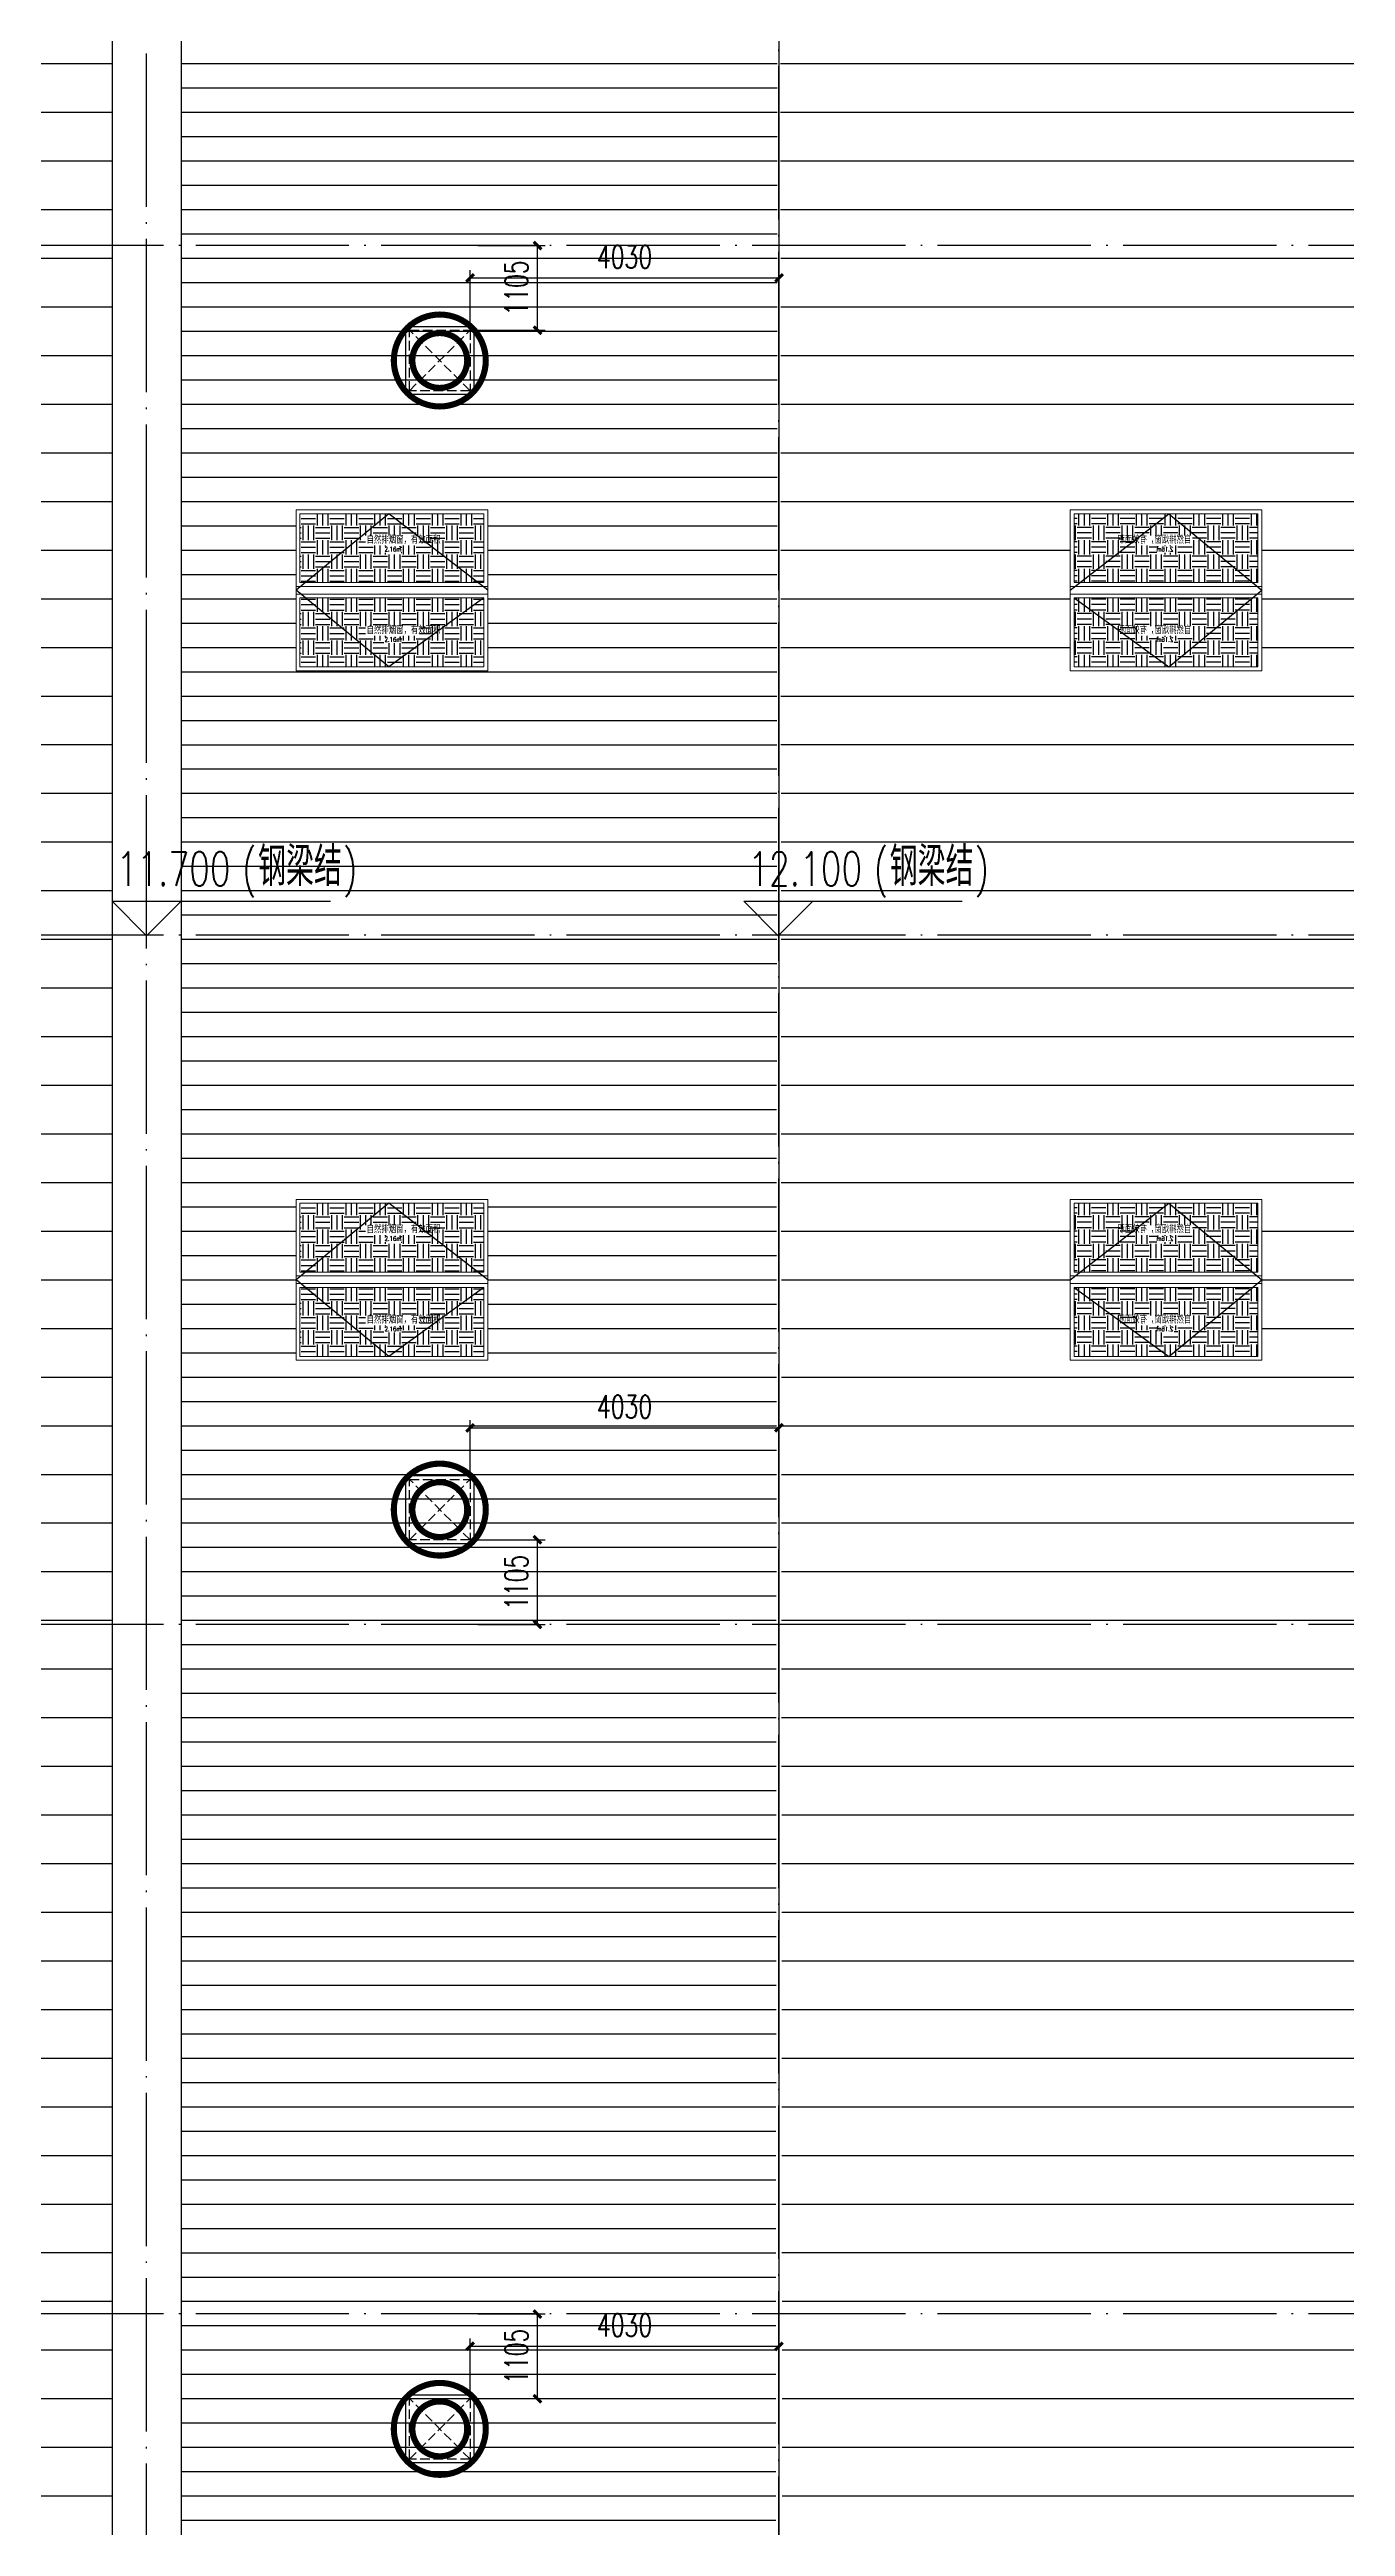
# Model space of a CAD drawing. Extents: x -555607 to 460190, y 498714 to 1664455.
# Drawn here: x 271779 to 288687, y 766046 to 798379 of the extents above; entities that cross this region are included whole.
import ezdxf

# ---------------------------------------------------------------- set-up
doc = ezdxf.new("R2010")
doc.units = 0
doc.header["$LTSCALE"] = 1000
doc.header["$MEASUREMENT"] = 0
for name, pattern in [('DASH', [0.35, 0.25, -0.1]), ('DOTE', [2.42, 2, -0.2, 0.02, -0.2]), ('HIDDEN', [9.525, 6.35, -3.175])]:
    doc.linetypes.add(name, pattern=pattern)
doc.layers.get('Defpoints').update_dxf_attribs({"color": 210})
for name, color, linetype in [('A-AXIS-DOTE', 14, 'DOTE'), ('A-AXIS-DP', 126, 'Continuous'), ('A-AXIS-SYMB', 3, 'Continuous'), ('A-HATCH-2', 251, 'Continuous'), ('A-LIN-V', 9, 'Continuous'), ('A-SFCE', 30, 'Continuous'), ('A-WINDOW', 8, 'Continuous'), ('SPACE', 7, 'Continuous'), ('SPACE_HATCH', 8, 'Continuous'), ('参考线', 8, 'Continuous'), ('外框', 1, 'HIDDEN'), ('暖通', 7, 'Continuous')]:
    doc.layers.add(name, color=color, linetype=linetype)
doc.layers.add('成型线', color=3, linetype='Continuous', lineweight=18)
doc.styles.add('_TCH_DIM', font='SIMPLEX', dxfattribs={"bigfont": 'GBCBIG'})
doc.styles.add('_TCH_DIM_T3', font='SIMPLEX', dxfattribs={"width": 0.705882, "bigfont": 'GBCBIG'})
doc.styles.add('_TCH_SPACE', font='SIMPLEX', dxfattribs={"height": 5, "bigfont": 'GBCBIG'})
doc.dimstyles.new('_TCH_ARCH&&100', dxfattribs={"dimtxt": 297.5, "dimasz": 100, "dimexe": 100, "dimexo": 100, "dimgap": 126.25, "dimtad": 1, "dimdec": 0, "dimzin": 0, "dimdsep": 46, "dimtxsty": '_TCH_DIM_T3', "dimblk": 'ARCHTICK', "dimcen": 0.09, "dimclrt": 7, "dimazin": 2, "dimtfac": 1, "dimtdec": 0, "dimtix": 1, "dimtmove": 2, "dimatfit": 3, "dimfxl": 100, "dimtolj": 1, "dimtzin": 0, "dimarcsym": 0})
pattern_1 = [(180, (0, 0), (-6e-14, -635), [])]
pattern_2 = [(0, (0, 0), (187.5, 187.5), [187.5, -187.5]), (0, (0, 70.31), (187.5, 187.5), [187.5, -187.5]), (0, (0, 140.62), (187.5, 187.5), [187.5, -187.5]), (90, (23.44, 164.06), (-187.5, 187.5), [187.5, -187.5]), (90, (93.75, 164.06), (-187.5, 187.5), [187.5, -187.5]), (90, (164.06, 164.06), (-187.5, 187.5), [187.5, -187.5])]

# ---------------------------------------------------------------- blocks, each defined once
blk = doc.blocks.new('44')
blk.add_wipeout([(277446, 745270), (279946, 745270), (279946, 747370), (277446, 747370)]).dxf.layer = '参考线'
at = {"layer": 'SPACE_HATCH'}
h = blk.add_hatch(dxfattribs=at)
h.set_pattern_fill('土壤', color=250, scale=50, style=0)
h.set_pattern_definition(pattern_2)
h.paths.add_polyline_path([(277496, 746420), (279896, 746420), (279896, 747320), (277496, 747320)])
h.paths.add_polyline_path([(278352, 746904), (279057, 746904), (279057, 747034), (278352, 747034)])
h.paths.add_polyline_path([(278591, 746811), (278817, 746811), (278817, 746895), (278591, 746895)])
h = blk.add_hatch(dxfattribs=at)
h.set_pattern_fill('土壤', color=250, scale=50, style=0)
h.set_pattern_definition(pattern_2)
h.paths.add_polyline_path([(277496, 746220), (279896, 746220), (279896, 745320), (277496, 745320)])
h.paths.add_polyline_path([(278352, 745724), (279057, 745724), (279057, 745854), (278352, 745854)])
h.paths.add_polyline_path([(278591, 745631), (278817, 745631), (278817, 745715), (278591, 745715)])
at = {"layer": '外框', "color": 250}
for points in [[(279946, 746320), (278658, 747320), (277446, 746320)], [(279896, 746220), (278658, 745320), (277446, 746320)]]:
    blk.add_lwpolyline(points, dxfattribs=at)
at = {"layer": '成型线', "color": 8}
for p, q in [((279946, 745270), (279946, 747370)), ((277446, 746370), (279946, 746370)), ((277446, 746270), (279946, 746270)), ((277496, 746420), (279896, 746420)), ((277496, 746220), (279896, 746220))]:
    blk.add_line(p, q, dxfattribs=at)
for points in [[(279946, 745270), (277446, 745270), (277446, 747370), (279946, 747370)], [(277496, 746420), (277496, 747320), (279896, 747320), (279896, 746420)], [(279896, 746220), (279896, 745320), (277496, 745320), (277496, 746220)]]:
    blk.add_lwpolyline(points, dxfattribs=at)
at = {"layer": 'SPACE', "color": 250, "style": '_TCH_SPACE'}
for p in [(278365, 746930), (278365, 745750)]:
    blk.add_text('自然排烟窗，有效面积', height=96.5, dxfattribs=at).set_placement(p)
at = {"layer": 'SPACE', "color": 250, "style": '_TCH_SPACE', "width": 0.705882}
for s, height, p in [('2.16m', 59.5, (278600, 746828)), ('2', 29.8, (278792, 746863)), ('2.16m', 59.5, (278600, 745648)), ('2', 29.8, (278792, 745683))]:
    blk.add_text(s, height=height, dxfattribs=at).set_placement(p)
blk = doc.blocks.new('nr3453464')
at = {"layer": 'A-LIN-V'}
blk.add_blockref('44', (14050, 72000), dxfattribs=at)
at = {"layer": 'A-LIN-V', "xscale": -0.9999999999999998}
blk.add_blockref('44', (581542, 72000), dxfattribs=at)
blk = doc.blocks.new('242343243')
at = {"layer": 'A-WINDOW'}
for p in [(-16500, -27000), (-16500, -36000)]:
    blk.add_blockref('nr3453464', p, dxfattribs=at)
blk = doc.blocks.new('fengji')
at = {"layer": '暖通', "color": 7, "linetype": 'DASH', "ltscale": 0.5}
for p, q in [((-395, 395), (395, -395)), ((395, 395), (-395, -395))]:
    blk.add_line(p, q, dxfattribs=at)
at = {"layer": '暖通', "color": 7, "const_width": 79.8}
for points in [[(0, -600, -1), (0, 600, -1)], [(0, -600, 1), (0, 600, 1)]]:
    blk.add_lwpolyline(points, format="xyb", dxfattribs=at)
at = {"layer": '暖通', "color": 7, "ltscale": 0.5}
blk.add_lwpolyline([(-445, 445), (445, 445), (445, -445), (-445, -445)], close=True, dxfattribs=at)
at = {"layer": '暖通', "color": 7, "linetype": 'DASH', "const_width": 79.8}
for points in [[(0, -358, -1), (0, 358, -1)], [(0, -358, 1), (0, 358, 1)]]:
    blk.add_lwpolyline(points, format="xyb", dxfattribs=at)
at = {"layer": '暖通', "color": 7, "linetype": 'DASH', "ltscale": 0.5}
blk.add_lwpolyline([(-395, 395), (395, 395), (395, -395), (-395, -395)], close=True, dxfattribs=at)
blk = doc.blocks.new('_ArchTick')
at = {"color": 0, "linetype": 'ByBlock', "const_width": 0.4}
blk.add_lwpolyline([(-0.5, -0.5), (0.5, 0.5)], dxfattribs=at)
blk = doc.blocks.new('*D653')
at = {"layer": 'A-AXIS-DP', "color": 0, "lineweight": -2, "transparency": 16777216}
for p, q in [((277266, 794815), (277266, 795498)), ((277266, 795398), (281296, 795398)), ((281296, 794815), (281296, 795498))]:
    blk.add_line(p, q, dxfattribs=at)
at = {"layer": 'Defpoints', "color": 0, "transparency": 16777216}
for p in [(281296, 795398), (277266, 794715), (281296, 794715)]:
    blk.add_point(p, dxfattribs=at)
at = {"layer": 'A-AXIS-DP', "color": 0, "lineweight": -2, "transparency": 16777216, "xscale": 100, "yscale": 100, "zscale": 100, "rotation": 180}
blk.add_blockref('_ArchTick', (277266, 795398), dxfattribs=at)
at = {"layer": 'A-AXIS-DP', "color": 0, "lineweight": -2, "transparency": 16777216, "xscale": 100, "yscale": 100, "zscale": 100}
blk.add_blockref('_ArchTick', (281296, 795398), dxfattribs=at)
at = {"layer": 'A-AXIS-DP', "color": 7, "transparency": 16777216, "insert": (279281, 795673), "char_height": 297.5, "attachment_point": 5, "style": '_TCH_DIM_T3'}
blk.add_mtext('\\A1;4030', dxfattribs=at)
blk = doc.blocks.new('*D654')
at = {"layer": 'A-AXIS-DP', "color": 0, "lineweight": -2, "transparency": 16777216}
for p, q in [((277366, 795820), (278245, 795820)), ((278145, 794715), (278145, 795820)), ((277366, 794715), (278245, 794715))]:
    blk.add_line(p, q, dxfattribs=at)
at = {"layer": 'Defpoints', "color": 0, "transparency": 16777216}
for p in [(277266, 795820), (278145, 795820), (277266, 794715)]:
    blk.add_point(p, dxfattribs=at)
at = {"layer": 'A-AXIS-DP', "color": 0, "lineweight": -2, "transparency": 16777216, "xscale": 100, "yscale": 100, "zscale": 100}
for p, rotation in [((278145, 795820), 90), ((278145, 794715), 270)]:
    blk.add_blockref('_ArchTick', p, dxfattribs=dict(at, rotation=rotation))
at = {"layer": 'A-AXIS-DP', "color": 7, "transparency": 16777216, "insert": (277870, 795267), "char_height": 297.5, "attachment_point": 5, "rotation": 90, "style": '_TCH_DIM_T3'}
blk.add_mtext('\\A1;1105', dxfattribs=at)
blk = doc.blocks.new('*D669')
at = {"layer": 'A-AXIS-DP', "color": 0, "lineweight": -2, "transparency": 16777216}
for p, q in [((277266, 779805), (277266, 780488)), ((277266, 780388), (281296, 780388)), ((281296, 779805), (281296, 780488))]:
    blk.add_line(p, q, dxfattribs=at)
at = {"layer": 'Defpoints', "color": 0, "transparency": 16777216}
for p in [(281296, 780388), (277266, 779705), (281296, 779705)]:
    blk.add_point(p, dxfattribs=at)
at = {"layer": 'A-AXIS-DP', "color": 0, "lineweight": -2, "transparency": 16777216, "xscale": 100, "yscale": 100, "zscale": 100, "rotation": 180}
blk.add_blockref('_ArchTick', (277266, 780388), dxfattribs=at)
at = {"layer": 'A-AXIS-DP', "color": 0, "lineweight": -2, "transparency": 16777216, "xscale": 100, "yscale": 100, "zscale": 100}
blk.add_blockref('_ArchTick', (281296, 780388), dxfattribs=at)
at = {"layer": 'A-AXIS-DP', "color": 7, "transparency": 16777216, "insert": (279281, 780663), "char_height": 297.5, "attachment_point": 5, "style": '_TCH_DIM_T3'}
blk.add_mtext('\\A1;4030', dxfattribs=at)
blk = doc.blocks.new('*D670')
at = {"layer": 'A-AXIS-DP', "color": 0, "lineweight": -2, "transparency": 16777216}
for p, q in [((277366, 778925), (278245, 778925)), ((278145, 777820), (278145, 778925)), ((277366, 777820), (278245, 777820))]:
    blk.add_line(p, q, dxfattribs=at)
at = {"layer": 'Defpoints', "color": 0, "transparency": 16777216}
for p in [(277266, 778925), (278145, 778925), (277266, 777820)]:
    blk.add_point(p, dxfattribs=at)
at = {"layer": 'A-AXIS-DP', "color": 0, "lineweight": -2, "transparency": 16777216, "xscale": 100, "yscale": 100, "zscale": 100}
for p, rotation in [((278145, 778925), 90), ((278145, 777820), 270)]:
    blk.add_blockref('_ArchTick', p, dxfattribs=dict(at, rotation=rotation))
at = {"layer": 'A-AXIS-DP', "color": 7, "transparency": 16777216, "insert": (277870, 778372), "char_height": 297.5, "attachment_point": 5, "rotation": 90, "style": '_TCH_DIM_T3'}
blk.add_mtext('\\A1;1105', dxfattribs=at)
blk = doc.blocks.new('*D675')
at = {"layer": 'A-AXIS-DP', "color": 0, "lineweight": -2, "transparency": 16777216}
for p, q in [((277266, 767815), (277266, 768498)), ((277266, 768398), (281296, 768398)), ((281296, 767815), (281296, 768498))]:
    blk.add_line(p, q, dxfattribs=at)
at = {"layer": 'Defpoints', "color": 0, "transparency": 16777216}
for p in [(281296, 768398), (277266, 767715), (281296, 767715)]:
    blk.add_point(p, dxfattribs=at)
at = {"layer": 'A-AXIS-DP', "color": 0, "lineweight": -2, "transparency": 16777216, "xscale": 100, "yscale": 100, "zscale": 100, "rotation": 180}
blk.add_blockref('_ArchTick', (277266, 768398), dxfattribs=at)
at = {"layer": 'A-AXIS-DP', "color": 0, "lineweight": -2, "transparency": 16777216, "xscale": 100, "yscale": 100, "zscale": 100}
blk.add_blockref('_ArchTick', (281296, 768398), dxfattribs=at)
at = {"layer": 'A-AXIS-DP', "color": 7, "transparency": 16777216, "insert": (279281, 768673), "char_height": 297.5, "attachment_point": 5, "style": '_TCH_DIM_T3'}
blk.add_mtext('\\A1;4030', dxfattribs=at)
blk = doc.blocks.new('*D676')
at = {"layer": 'A-AXIS-DP', "color": 0, "lineweight": -2, "transparency": 16777216}
for p, q in [((277366, 768820), (278245, 768820)), ((278145, 767715), (278145, 768820)), ((277366, 767715), (278245, 767715))]:
    blk.add_line(p, q, dxfattribs=at)
at = {"layer": 'Defpoints', "color": 0, "transparency": 16777216}
for p in [(277266, 768820), (278145, 768820), (277266, 767715)]:
    blk.add_point(p, dxfattribs=at)
at = {"layer": 'A-AXIS-DP', "color": 0, "lineweight": -2, "transparency": 16777216, "xscale": 100, "yscale": 100, "zscale": 100}
for p, rotation in [((278145, 768820), 90), ((278145, 767715), 270)]:
    blk.add_blockref('_ArchTick', p, dxfattribs=dict(at, rotation=rotation))
at = {"layer": 'A-AXIS-DP', "color": 7, "transparency": 16777216, "insert": (277870, 768267), "char_height": 297.5, "attachment_point": 5, "rotation": 90, "style": '_TCH_DIM_T3'}
blk.add_mtext('\\A1;1105', dxfattribs=at)
blk = doc.blocks.new('2312321321')
at = {"layer": '暖通', "rotation": 180}
for p in [(276870.8, 794320), (276870.8, 779320), (276870.8, 767320)]:
    blk.add_blockref('fengji', p, dxfattribs=at)
at = {"layer": 'A-AXIS-DP'}
for p1, p2, distance, picture, middle in [((277265.8, 794715), (281295.8, 794715), 682.9, '*D653', (279280.8, 795672.9)), ((277265.8, 794715), (277265.8, 795820), -879.2, '*D654', (277870, 795267.5)), ((277265.8, 779705), (281295.8, 779705), 682.9, '*D669', (279280.8, 780662.9)), ((277265.8, 777820), (277265.8, 778925), -879.2, '*D670', (277870, 778372.5)), ((277265.8, 767715), (277265.8, 768820), -879.2, '*D676', (277870, 768267.5)), ((277265.8, 767715), (281295.8, 767715), 682.9, '*D675', (279280.8, 768672.9))]:
    dim = blk.add_aligned_dim(p1=p1, p2=p2, distance=distance, dimstyle='_TCH_ARCH&&100', dxfattribs=at)
    dim.commit()
    dim.dimension.update_dxf_attribs({"geometry": picture, "text_midpoint": middle})

msp = doc.modelspace()

# ---------------------------------------------------------------- hatches: boundary and pattern name
at = {"layer": 'A-HATCH-2'}
h = msp.add_hatch(dxfattribs=at)
h.set_pattern_fill('ANSI31', color=250, scale=400, angle=135)
h.set_pattern_definition(pattern_1)
h.paths.add_polyline_path([(272595.8, 832220), (269102, 832220), (265289.6, 820470.1), (264795.8, 818948.4), (264850.6, 746374.3), (264795.8, 741420), (272595.8, 741420)])
h = msp.add_hatch(dxfattribs=at)
h.set_pattern_fill('ANSI31', color=250, scale=200, angle=135)
h.set_pattern_definition([(180, (0, 0), (-3e-14, -317.5), [])])
h.paths.add_polyline_path([(273495.8, 832220), (281295.8, 832220), (281295.8, 830430), (281241, 746374.3), (281295.8, 741420), (273495.8, 741420)])
h = msp.add_hatch(dxfattribs=at)
h.set_pattern_fill('ANSI31', color=250, scale=400, angle=135)
h.set_pattern_definition(pattern_1)
h.paths.add_polyline_path([(289095.8, 832220), (281295.8, 832220), (281295.8, 830430), (281350.6, 746374.3), (281295.8, 741420), (289095.8, 741420)])

# ---------------------------------------------------------------- linework, layer by layer
at = {"layer": 'A-AXIS-DOTE', "color": 250}
for p, q in [((273045.8, 735826.1), (273045.8, 841482.3)), ((281295.8, 735660), (281295.8, 841482.3)), ((355545.8, 795820), (237953.6, 795820)), ((355545.8, 786820), (237953.6, 786820)), ((355545.8, 777820), (237953.6, 777820)), ((355545.8, 768820), (237953.6, 768820))]:
    msp.add_line(p, q, dxfattribs=at)
at = {"layer": 'A-AXIS-SYMB', "color": 8}
for p, q in [((273045.8, 786811.6), (272595.8, 787261.6)), ((272595.8, 787261.6), (275445.8, 787261.6)), ((273045.8, 786811.6), (273495.8, 787261.6)), ((281287.4, 786811.6), (280837.4, 787261.6)), ((280837.4, 787261.6), (283687.4, 787261.6)), ((281287.4, 786811.6), (281737.4, 787261.6))]:
    msp.add_line(p, q, dxfattribs=at)
at = {"layer": 'A-LIN-V', "color": 8}
for points in [[(272595.8, 832220), (272595.8, 741420)], [(273495.8, 832220), (273495.8, 741420)]]:
    msp.add_lwpolyline(points, dxfattribs=at)
at = {"layer": 'A-SFCE', "color": 8}
msp.add_line((281295.8, 832220), (281295.8, 741420), dxfattribs=at)

# ---------------------------------------------------------------- texts
at = {"layer": 'A-AXIS-SYMB', "color": 8, "style": '_TCH_DIM', "width": 0.705882}
for s, height, p in [('(', 446.2, (274290, 787461.6)), (')', 446.2, (275605.9, 787461.6)), ('(', 446.2, (282531.6, 787461.6)), (')', 446.2, (283847.5, 787461.6)), ('11.700', 446.25, (272655, 787461.6)), ('12.100', 446.25, (280896.6, 787461.6))]:
    msp.add_text(s, height=height, dxfattribs=at).set_placement(p)
at = {"layer": 'A-AXIS-SYMB', "color": 8, "style": '_TCH_DIM'}
for p in [(274500, 787461.6), (282741.6, 787461.6)]:
    msp.add_text('钢梁结', height=506.38, dxfattribs=at).set_placement(p)

# ---------------------------------------------------------------- next in the draw order: block references
at = {"layer": 'A-WINDOW'}
msp.add_blockref('242343243', (0, 0), dxfattribs=at)

# ---------------------------------------------------------------- next in the draw order: block references
at = {"layer": '暖通', "color": 7}
msp.add_blockref('2312321321', (0, 0), dxfattribs=at)

doc.saveas('drawing.dxf')
